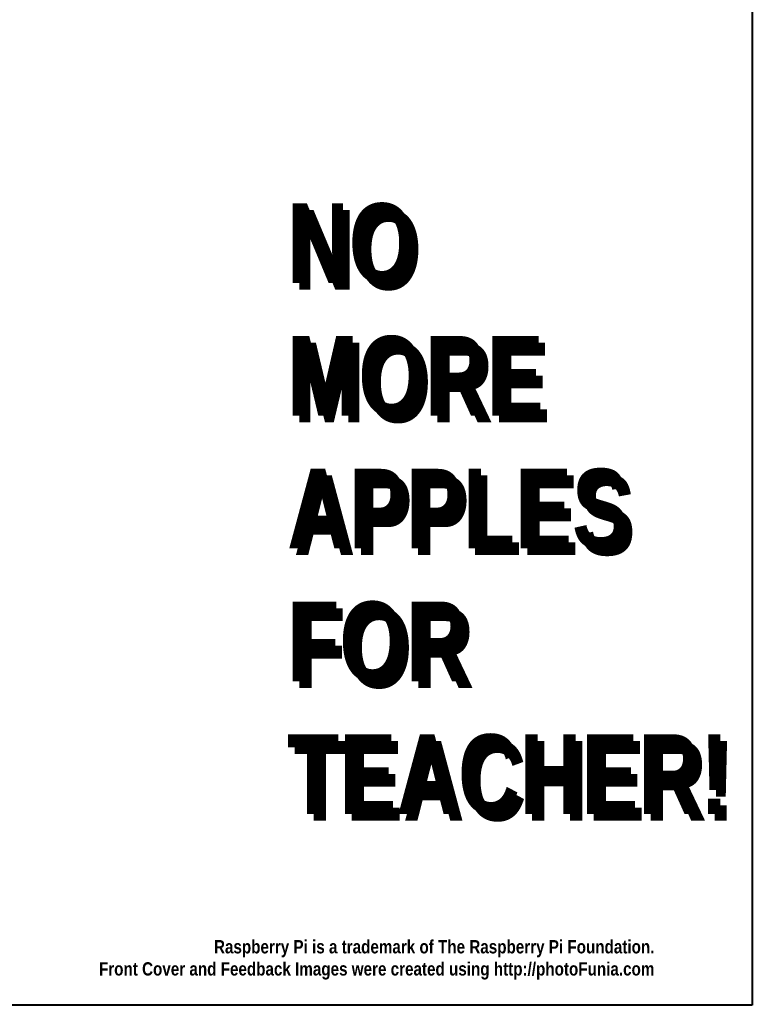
# Model space of a CAD drawing. Header units: millimetres. Extents: x -754 to 578, y -31 to 612.
# Drawn here: x -518.4 to -408.1, y 314.8 to 463.3 of the extents above; entities that cross this region are included whole.
import ezdxf

# ---------------------------------------------------------------- set-up
doc = ezdxf.new("R2010")
doc.units = ezdxf.units.MM
doc.layers.add('Images', color=7, linetype='Continuous')
doc.layers.add('Text', color=7, linetype='Continuous')
doc.styles.get("Standard").update_dxf_attribs({"font": 'arial.ttf'})
picture_1 = doc.add_image_def('image14.jpg', size_in_pixel=(520, 700))

msp = doc.modelspace()

# ---------------------------------------------------------------- texts
at = {"layer": 'Text', "attachment_point": 1}
for s, width, insert, char_height in [('{\\fImpact|b0|i0|c0|p34;\\C2;NO MORE APPLES FOR TEACHER!}', 55, (-478.12, 435.66), 12), ('\\pi35.875;{\\fArial Narrow|b1|i0|c0|p34;\\C42;\\c632028;Raspberry Pi is a trademark of The Raspberry Pi Foundation.\\P\\pi18.556;Front Cover and Feedback Images were created using http://photoFunia.com\\H1.0213x; }', 101.8844, (-525.01, 324.64), 2)]:
    msp.add_mtext_dynamic_manual_height_columns(s, width=width, gutter_width=12.5, heights=[0], dxfattribs=dict(at, insert=insert, char_height=char_height))
at = {"layer": 'Text', "color": 18, "true_color": 0x000000, "insert": (-477.12, 434.66), "char_height": 12, "attachment_point": 1}
msp.add_mtext_dynamic_manual_height_columns('{\\fImpact|b0|i0|c0|p34;NO MORE APPLES FOR TEACHER!}', width=55, gutter_width=12.5, heights=[0], dxfattribs=at)

# ---------------------------------------------------------------- pictures from other files: only their frames are drawn
at = {"layer": 'Images'}
image = msp.add_image(picture_1, insert=(-628.7, 314.82), size_in_units=(220.63, 297), dxfattribs=at)
image.dxf.flags = 7

doc.saveas('drawing.dxf')
